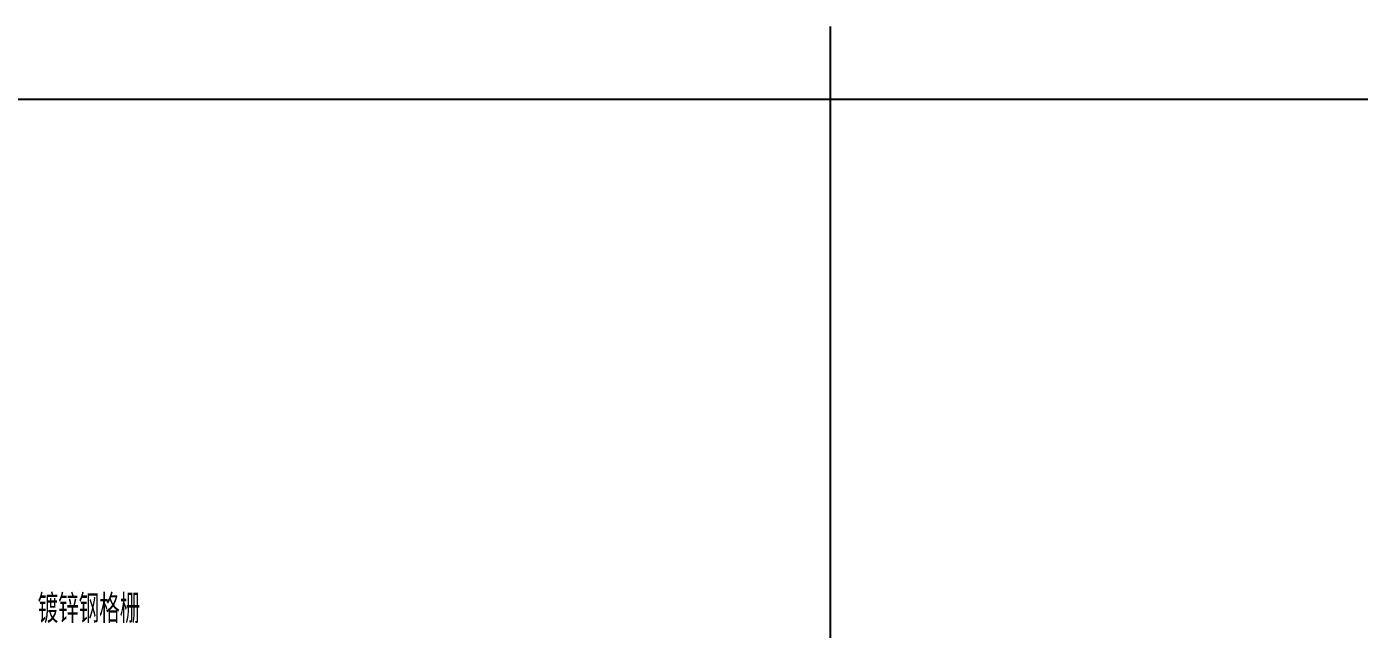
# Model space of a CAD drawing. Header units: millimetres. Extents: x 434053 to 1059003, y -2417481 to 936527.
# Drawn here: x 530872 to 532509, y -2320555 to -2319815 of the extents above; entities that cross this region are included whole.
import ezdxf

# ---------------------------------------------------------------- set-up
doc = ezdxf.new("R2010")
doc.units = ezdxf.units.MM
doc.header["$LTSCALE"] = 1000
doc.header["$MEASUREMENT"] = 0
doc.layers.add('TEXT', color=7, linetype='Continuous')
doc.layers.add('剖折号', color=9, linetype='Continuous')
doc.styles.get("Standard").update_dxf_attribs({"font": 'gbenor.shx', "bigfont": 'gbcbig.shx'})

# ---------------------------------------------------------------- blocks, each defined once
blk = doc.blocks.new('asgdsfgf')
blk.add_line((0.0007642573909834027, 3130.375659364741), (11115.00078604987, 3130.375659364741))
blk = doc.blocks.new('A$C33BC0537')
at = {"elevation": -3.772642531104639e-05}
blk.add_lwpolyline([(623.1844568937086, 2326.207607235759), (2260.325549313333, 2326.207607235759)], dxfattribs=at)
at = {"layer": '剖折号', "color": 9, "elevation": -3.772642531104639e-05}
blk.add_lwpolyline([(2260.325549313333, 2415.394920525141), (2260.325549313333, 1623.713686698582), (2298.327501305845, 1618.679556125309), (2226.843055912759, 1609.075366729405), (2260.325549313333, 1604.934665912297), (2260.325549313333, 793.3751141992398)], dxfattribs=at)
at = {"layer": 'TEXT'}
blk.add_text('镀锌钢格栅', height=35, dxfattribs=at).set_placement((1286.697198130423, 1682.907672565896))

msp = doc.modelspace()

# ---------------------------------------------------------------- block references
for name, p in [('asgdsfgf', (529300.9389054417, -2323034.765466673)), ('A$C33BC0537', (529598.7547231251, -2322230.597414544))]:
    msp.add_blockref(name, p)

doc.saveas('drawing.dxf')
